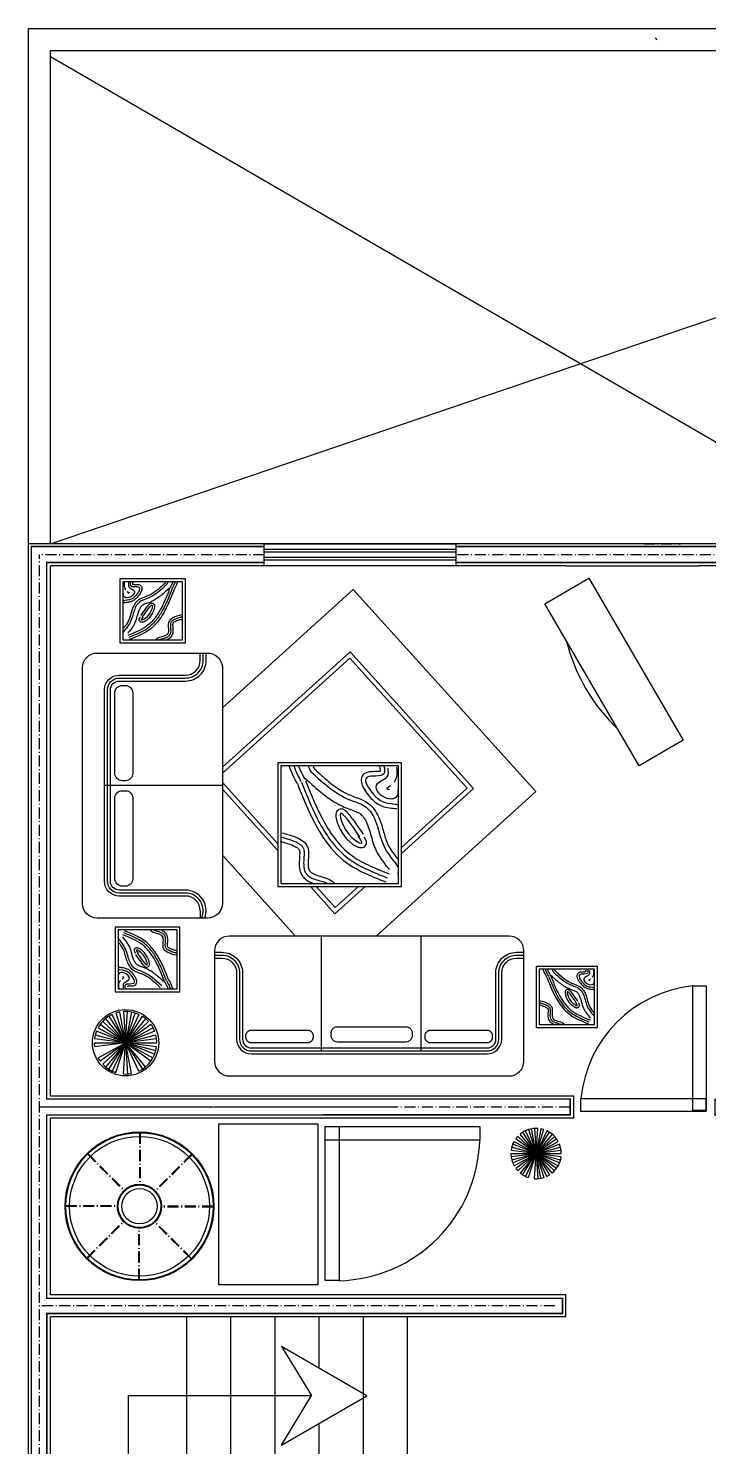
# Model space of a CAD drawing. Extents: x 542 to 1148, y 253 to 753.
# Drawn here: x 547.3 to 639.6, y 560.4 to 753 of the extents above; entities that cross this region are included whole.
import ezdxf

# ---------------------------------------------------------------- set-up
doc = ezdxf.new("R2010")
doc.units = 0
doc.header["$LTSCALE"] = 0.125
doc.linetypes.add('ACAD_ISO10W100', pattern=[18.5, 12, -3, 0.5, -3])
doc.layers.get('0').update_dxf_attribs({"linetype": 'CONTINUOUS'})

msp = doc.modelspace()

# ---------------------------------------------------------------- linework, layer by layer
at = {"linetype": 'Continuous'}
for p, q in [((547.28, 753), (750.28, 753)), ((547.28, 350), (547.28, 753)), ((632.65, 751.44), (632.43, 751.71)), ((550.28, 750), (747.28, 750)), ((550.28, 683), (550.28, 750)), ((550.28, 683), (747.28, 750)), ((664.43, 683), (550.28, 749.13)), ((670.28, 683), (547.28, 683)), ((605.3, 682.23), (579.3, 682.23)), ((620.28, 680), (550.28, 680)), ((550.28, 608), (550.28, 680)), ((605.3, 681.86), (579.3, 681.86)), ((605.3, 681.13), (579.3, 681.13)), ((605.3, 680.77), (579.3, 680.77)), ((620.28, 680), (638.28, 680)), ((641.28, 680), (638.28, 680)), ((573.62, 650.16), (557.62, 650.16)), ((570.62, 633.16), (570.62, 632.16)), ((587.05, 629.72), (587.05, 614.15)), ((600.55, 629.72), (600.55, 614.15)), ((611.56, 626.72), (611.56, 626.72)), ((563.19, 611.96), (557.78, 618.5)), ((563.19, 618.5), (557.78, 611.96)), ((558.21, 611.65), (562.76, 618.82)), ((558.21, 618.82), (562.76, 611.65)), ((562.29, 611.39), (558.67, 619.07)), ((562.29, 619.07), (558.67, 611.39)), ((559.17, 611.2), (561.79, 619.27)), ((559.17, 619.27), (560.48, 615.23)), ((561.28, 611.06), (559.69, 619.4)), ((560.22, 611), (560.75, 619.47)), ((560.22, 619.47), (560.75, 611)), ((561.28, 619.4), (560.48, 615.23)), ((564.43, 613.67), (556.54, 616.8)), ((556.76, 613.19), (564.2, 617.28)), ((556.76, 617.28), (564.2, 613.19)), ((563.92, 612.74), (557.05, 617.73)), ((563.92, 617.73), (557.05, 612.74)), ((557.39, 612.33), (563.58, 618.14)), ((557.39, 618.14), (560.48, 615.23)), ((564.43, 616.8), (560.48, 615.23)), ((556.24, 615.23), (564.73, 615.23)), ((564.69, 614.7), (556.27, 615.77)), ((564.69, 615.77), (556.27, 614.7)), ((556.37, 616.29), (564.59, 614.18)), ((560.48, 615.23), (564.59, 616.29)), ((613.94, 608), (550.28, 608)), ((621.35, 608), (613.94, 608)), ((587.28, 605), (550.28, 605)), ((550.28, 581), (550.28, 605)), ((620.28, 605), (587.28, 605)), ((617.28, 605), (613.94, 605)), ((621.35, 605), (620.28, 605)), ((587.28, 581), (550.28, 581)), ((620.28, 581), (587.28, 581)), ((620.28, 578), (620.28, 581.09)), ((550.28, 454.5), (550.28, 578)), ((620.28, 578), (550.28, 578)), ((568.78, 533), (568.78, 578)), ((574.78, 533), (574.78, 578)), ((580.78, 533), (580.78, 578)), ((586.78, 571.01), (586.78, 578)), ((592.78, 533), (592.78, 578)), ((598.78, 533), (598.78, 578)), ((581.64, 573.98), (585.73, 567.31)), ((560.9, 567.31), (585.73, 567.31)), ((560.9, 544.27), (560.9, 567.31)), ((581.64, 560.6), (585.73, 567.31)), ((586.78, 533), (586.78, 563.57))]:
    msp.add_line(p, q, dxfattribs=at)
at = {"linetype": 'ACAD_ISO10W100'}
for p, q in [((630.83, 683), (635.83, 683)), ((548.78, 453), (548.78, 681.5)), ((579.3, 681.5), (548.78, 681.5)), ((658.74, 681.5), (605.3, 681.5)), ((595.94, 606.5), (548.78, 606.5)), ((613.94, 606.5), (548.78, 606.5)), ((620.84, 606.5), (613.94, 606.5)), ((620.84, 606.5), (613.94, 606.5)), ((562.37, 603.02), (562.37, 596.02)), ((562.47, 603.02), (562.47, 596.02)), ((555.29, 600.1), (560.24, 595.15)), ((555.37, 600.17), (560.32, 595.22)), ((569.44, 600.1), (564.49, 595.15)), ((569.51, 600.03), (564.56, 595.08)), ((552.37, 593.12), (559.37, 593.12)), ((552.37, 593.02), (559.37, 593.02)), ((572.37, 593.02), (565.37, 593.02)), ((572.37, 592.92), (565.37, 592.92)), ((555.22, 586.02), (560.17, 590.97)), ((555.29, 585.95), (560.24, 590.9)), ((562.27, 583.02), (562.27, 590.02)), ((562.37, 583.02), (562.37, 590.02)), ((569.37, 585.88), (564.42, 590.83)), ((569.44, 585.95), (564.49, 590.9)), ((569.44, 585.95), (564.49, 590.9)), ((618.78, 579.5), (548.78, 579.5))]:
    msp.add_line(p, q, dxfattribs=at)
at = {"linetype": 'Continuous', "ltscale": 0.5}
for p, q in [((614.39, 597.29), (618.06, 603.07)), ((614.39, 603.07), (618.06, 597.29)), ((617.68, 597.08), (614.77, 603.27)), ((617.68, 603.27), (614.77, 597.08)), ((615.17, 596.93), (617.28, 603.43)), ((615.17, 603.43), (617.28, 596.93)), ((616.86, 596.82), (615.58, 603.54)), ((616.01, 596.77), (616.44, 603.59)), ((616.01, 603.59), (616.44, 596.77)), ((616.86, 603.54), (616.22, 600.18)), ((612.91, 599.33), (619.54, 601.03)), ((612.91, 601.03), (619.54, 599.33)), ((619.4, 598.92), (613.04, 601.44)), ((619.4, 601.44), (613.04, 598.92)), ((613.23, 598.53), (619.22, 601.83)), ((613.23, 601.83), (619.22, 598.53)), ((618.99, 598.17), (613.46, 602.19)), ((618.99, 602.19), (613.46, 598.17)), ((613.73, 597.84), (618.72, 602.52)), ((613.73, 602.52), (618.72, 597.84)), ((618.4, 597.54), (614.04, 602.81)), ((618.4, 602.81), (614.04, 597.54)), ((612.8, 600.18), (619.64, 600.18)), ((619.62, 599.75), (612.83, 600.61)), ((619.62, 600.61), (612.83, 599.75))]:
    msp.add_line(p, q, dxfattribs=at)
at = {"linetype": 'Continuous', "ltscale": 0.5, "const_width": 0.2}
for points in [[(564.28, 451.95), (547.68, 451.95), (547.68, 682.48), (547.68, 682.63), (579.3, 682.63)], [(605.3, 682.63), (669.67, 682.63), (669.83, 682.63), (669.83, 674.65)], [(587.28, 605.44), (620.84, 605.44), (620.84, 607.45), (620.84, 607.59), (549.77, 607.59), (549.77, 680.46), (579.3, 680.46)], [(605.3, 680.46), (641.77, 680.46), (641.77, 607.52), (640.51, 607.52), (640.51, 605.44), (667.76, 605.44), (667.76, 578.33), (669.72, 578.33), (669.72, 611.68), (667.83, 611.68), (667.83, 607.52), (643.8, 607.52), (643.8, 680.46), (667.76, 680.46), (667.76, 674.65)], [(587.28, 580.53), (549.77, 580.53), (549.77, 605.43), (587.28, 605.43)], [(564.28, 454.01), (549.8, 454.01), (549.8, 530.41), (616.26, 530.41), (616.26, 519.64), (618.34, 519.64), (618.34, 532.54), (549.79, 532.54), (549.79, 578.47), (619.8, 578.47), (619.8, 580.51), (587.28, 580.51)]]:
    msp.add_lwpolyline(points, dxfattribs=at)
at = {"linetype": 'Continuous'}
for points in [[(579.3, 680), (579.3, 683), (605.3, 683), (605.3, 680)], [(568.56, 678.29), (568.56, 669.49), (559.76, 669.49), (559.76, 678.29)], [(630.23, 652.85), (617.41, 674.86), (623.38, 678.34), (636.21, 656.33)], [(568.16, 677.89), (568.16, 669.89), (560.16, 669.89), (560.16, 677.89)], [(581.14, 653.26), (581.14, 636.46), (597.94, 636.46), (597.94, 653.26)], [(581.54, 652.86), (581.54, 636.86), (597.54, 636.86), (597.54, 652.86)], [(567.87, 622.15), (567.87, 630.95), (559.07, 630.95), (559.07, 622.15)], [(567.47, 622.55), (567.47, 630.55), (559.47, 630.55), (559.47, 622.55)], [(616.24, 625.61), (616.24, 617.31), (624.54, 617.31), (624.54, 625.61)], [(616.64, 625.21), (616.64, 617.71), (624.14, 617.71), (624.14, 625.21)], [(639.29, 622.96), (639.29, 606.01), (637.51, 606.01), (637.51, 622.96)], [(622.31, 607.68), (639.27, 607.68), (639.27, 605.9), (622.31, 605.9)], [(573.15, 582.35), (573.15, 604.24), (586.59, 604.24), (586.59, 582.35)], [(587.6, 582.92), (587.6, 603.88), (589.47, 603.88), (589.47, 582.92)], [(587.6, 603.88), (608.56, 603.88), (608.56, 602), (587.6, 602)]]:
    msp.add_lwpolyline(points, close=True, dxfattribs=at)
for points in [[(591.39, 676.8), (573.62, 660.74)], [(594.49, 629.72), (616.2, 649.34), (591.39, 676.8)], [(590.96, 668.33), (573.62, 652.65)], [(590.92, 667.48), (573.62, 651.85)], [(597.94, 641.73), (606.88, 649.81), (590.92, 667.48)], [(597.94, 640.92), (607.73, 649.77), (590.96, 668.33)], [(573.62, 650.57), (581.14, 642.26)], [(573.62, 649.68), (581.14, 641.36)], [(573.62, 640.73), (583.57, 629.72)], [(585.57, 636.46), (588.91, 632.76)], [(586.38, 636.46), (588.95, 633.61)], [(588.91, 632.76), (593, 636.46)], [(588.95, 633.61), (592.1, 636.46)], [(621.35, 605), (621.35, 608)], [(581.64, 560.6), (593.22, 567.29), (581.64, 573.98)]]:
    msp.add_lwpolyline(points, dxfattribs=at)
for points in [[(571.62, 632.16), (556.62, 632.16, -0.414214), (554.62, 634.16), (554.62, 666.16, -0.414214), (556.62, 668.16), (571.62, 668.16, -0.414214), (573.62, 666.16), (573.62, 634.16, -0.414214)], [(561.46, 662.76), (561.46, 651.81, -0.414214), (560.46, 650.81), (560.02, 650.81, -0.414214), (559.02, 651.81), (559.02, 662.76, -0.414214), (560.02, 663.76), (560.46, 663.76, -0.414214)], [(561.46, 648.46), (561.46, 637.5, -0.414214), (560.46, 636.5), (560.02, 636.5, -0.414214), (559.02, 637.5), (559.02, 648.46, -0.414214), (560.02, 649.46), (560.46, 649.46, -0.414214)], [(612.56, 629.72), (574.56, 629.72, 0.414214), (572.56, 627.72), (572.56, 612.72, 0.414214), (574.56, 610.72), (612.56, 610.72, 0.414214), (614.56, 612.72), (614.56, 627.72, 0.414214)], [(585.23, 615.22), (577.53, 615.22, -0.414214), (576.83, 615.93), (576.83, 616.24, -0.414214), (577.53, 616.94), (585.23, 616.94, -0.414214), (585.93, 616.24), (585.93, 615.93, -0.414214)], [(598.54, 615.33), (589.25, 615.33, -0.414214), (588.4, 616.18), (588.4, 616.55, -0.414214), (589.25, 617.4), (598.54, 617.4, -0.414214), (599.39, 616.55), (599.39, 616.18, -0.414214)], [(609.56, 615.22), (601.86, 615.22, -0.414214), (601.16, 615.93), (601.16, 616.24, -0.414214), (601.86, 616.94), (609.56, 616.94, -0.414214), (610.27, 616.24), (610.27, 615.93, -0.414214)]]:
    msp.add_lwpolyline(points, format="xyb", close=True, dxfattribs=at)
for points in [[(568.62, 635.16), (559.62, 635.16, -0.414214), (557.62, 637.16), (557.62, 663.16, -0.414214), (559.62, 665.16), (568.62, 665.16, 0.414214), (570.62, 667.16), (570.62, 668.16)], [(568.62, 635.56), (559.62, 635.56, -0.414214), (558.02, 637.16), (558.02, 663.16, -0.414214), (559.62, 664.76), (568.62, 664.76, 0.414214), (571.02, 667.16), (571.02, 668.16)], [(568.62, 635.96), (559.62, 635.96, -0.414214), (558.42, 637.16), (558.42, 663.16, -0.414214), (559.62, 664.36), (568.62, 664.36, 0.414214), (571.42, 667.16), (571.42, 668.16)], [(572.56, 627.52), (573.56, 627.52, -0.414214), (576.36, 624.72), (576.36, 615.72, 0.414214), (577.56, 614.52), (609.56, 614.52, 0.414214), (610.76, 615.72), (610.76, 624.72, -0.414214), (613.56, 627.52), (614.56, 627.52)], [(572.56, 627.12), (573.56, 627.12, -0.414214), (575.96, 624.72), (575.96, 615.72, 0.414214), (577.56, 614.12), (609.56, 614.12, 0.414214), (611.16, 615.72), (611.16, 624.72, -0.414214), (613.56, 627.12), (614.56, 627.12)], [(572.56, 626.72), (573.56, 626.72, -0.414214), (575.56, 624.72), (575.56, 615.72, 0.414214), (577.56, 613.72), (609.56, 613.72, 0.414214), (611.56, 615.72), (611.56, 624.72, -0.414214), (613.56, 626.72), (614.56, 626.72)]]:
    msp.add_lwpolyline(points, format="xyb", dxfattribs=at)
for centre, radius in [((560.48, 615.23), 4.5), ((562.37, 593.02), 10.1), ((562.37, 593.02), 10), ((562.37, 593.02), 9.5), ((562.37, 593.02), 3), ((562.37, 593.02), 2.9), ((562.37, 593.02), 2.4)]:
    msp.add_circle(centre, radius, dxfattribs=at)
at = {"linetype": 'Continuous', "ltscale": 0.5}
for centre, radius, start, end in [((644.47, 675.83), 24.87, 193.8691, 226.5743), ((616.22, 600.18), 3.42, 86.4, 129.6), ((616.22, 600.18), 3.42, 72, 79.2), ((616.22, 600.18), 3.42, 28.8, 64.8), ((616.22, 600.18), 3.42, 151.2, 172.8), ((616.22, 600.18), 3.42, 136.8, 144), ((616.22, 600.18), 3.42, 0, 21.6), ((616.22, 600.18), 3.42, 180, 208.8), ((616.22, 600.18), 3.42, 309.6, 352.8), ((616.22, 600.18), 3.42, 216, 223.2), ((616.22, 600.18), 3.42, 230.4, 252), ((616.22, 600.18), 3.42, 295.2, 302.4), ((616.22, 600.18), 3.42, 266.4, 288)]:
    msp.add_arc(centre, radius, start, end, dxfattribs=at)
at = {"linetype": 'Continuous'}
for centre, radius, start, end in [((568.62, 633.16), 2.8, 339.0752, 90), ((568.62, 633.16), 2.4, 335.3757, 90), ((568.62, 633.16), 2, 0, 90), ((639.28, 606), 17.05, 95.9503, 174.3591), ((560.48, 615.23), 4.25, 115.2, 151.2), ((560.48, 615.23), 4.25, 100.8, 108), ((560.48, 615.23), 4.25, 64.8, 93.6), ((560.48, 615.23), 4.25, 43.2, 57.6), ((560.48, 615.23), 4.25, 158.4, 172.8), ((560.48, 615.23), 4.25, 21.6, 36), ((560.48, 615.23), 4.25, 180, 187.2), ((560.48, 615.23), 4.25, 295.2, 352.8), ((560.48, 615.23), 4.25, 0, 14.4), ((560.48, 615.23), 4.25, 208.8, 216), ((560.48, 615.23), 4.25, 223.2, 252), ((560.48, 615.23), 4.25, 266.4, 280.8), ((588.98, 602.5), 19.59, 271.4532, 358.5468)]:
    msp.add_arc(centre, radius, start, end, dxfattribs=at)
for points, knots in [([(561.15, 677.88), (561.11, 677.67), (560.99, 677), (563.09, 677.53), (561.57, 675.37), (560.82, 675.35), (560.23, 675.26), (560.16, 675.24)], [0, 0, 0, 0, 0.54612, 1.701678, 3.401399, 4.561535, 4.751354, 4.751354, 4.751354, 4.751354]), ([(565.89, 677.69), (565.7, 677.52), (565.51, 677.34), (564.94, 676.84), (564.55, 676.52), (563.93, 676.13), (563.71, 676.01), (563.34, 675.85), (563.2, 675.8), (562.91, 675.69), (562.75, 675.63), (562.46, 675.5), (562.33, 675.43), (562.05, 675.22), (561.92, 675.07), (561.69, 674.77), (561.6, 674.6), (561.41, 674.2), (561.33, 673.97), (561.17, 673.43), (561.11, 673.15), (560.91, 672.59), (560.78, 672.32), (560.46, 671.88), (560.36, 671.75), (560.22, 671.58), (560.19, 671.54), (560.16, 671.5)], [0, 0, 0, 0, 0.76491, 0.76491, 2.29473, 2.29473, 3.098659, 3.098659, 3.562828, 3.562828, 4.026997, 4.026997, 4.419351, 4.419351, 4.913225, 4.913225, 5.407099, 5.407099, 6.074831, 6.074831, 7.084592, 7.084592, 8.094352, 8.094352, 8.449872, 8.449872, 8.55953, 8.55953, 8.55953, 8.55953]), ([(566.09, 677.47), (565.28, 676.73), (564.18, 675.7), (562.15, 675.19), (561.41, 673.49), (561.31, 672.32), (560.26, 671.18), (560.16, 670.93)], [0, 0, 0, 0, 3.250016, 4.459142, 5.970312, 8.140017, 8.942297, 8.942297, 8.942297, 8.942297]), ([(561.41, 677.52), (561.44, 677.51), (561.49, 677.5), (561.63, 677.49), (561.71, 677.49), (561.89, 677.49), (562, 677.49), (562.18, 677.47), (562.26, 677.46), (562.42, 677.4), (562.49, 677.35), (562.61, 677.23), (562.65, 677.15), (562.69, 677.01), (562.7, 676.93), (562.69, 676.8), (562.68, 676.74), (562.62, 676.52), (562.54, 676.38), (562.37, 676.09), (562.26, 675.95), (562, 675.64), (561.83, 675.48), (561.49, 675.24), (561.32, 675.16), (560.98, 675.06), (560.82, 675.04), (560.58, 675.01), (560.51, 675), (560.38, 674.98), (560.31, 674.97), (560.27, 674.96), (560.27, 674.96), (560.26, 674.96)], [0.786614, 0.786614, 0.786614, 0.786614, 0.998466, 0.998466, 1.210319, 1.210319, 1.449707, 1.449707, 1.639337, 1.639337, 1.786974, 1.786974, 1.934611, 1.934611, 2.082247, 2.082247, 2.229884, 2.229884, 2.586152, 2.586152, 2.942421, 2.942421, 3.419511, 3.419511, 3.896601, 3.896601, 4.373691, 4.373691, 4.547869, 4.547869, 4.712731, 4.712731, 4.751354, 4.751354, 4.751354, 4.751354]), ([(560.3, 677.8), (560.28, 677.7), (560.27, 677.58), (560.27, 677.32), (560.28, 677.2), (560.34, 677), (560.37, 676.92), (560.43, 676.82), (560.45, 676.79), (560.47, 676.76)], [0, 0, 0, 0, 0.2790269, 0.2790269, 0.4744966, 0.4744966, 0.5829652, 0.5829652, 0.6239952, 0.6239952, 0.6239952, 0.6239952]), ([(560.71, 676.52), (560.8, 676.45), (560.88, 676.4), (560.95, 676.36), (560.96, 676.36), (560.96, 676.36)], [0.7893448, 0.7893448, 0.7893448, 0.7893448, 0.979845, 0.979845, 0.9915819, 0.9915819, 0.9915819, 0.9915819]), ([(560.96, 676.36), (560.92, 676.32), (560.86, 676.29), (560.8, 676.27), (560.79, 676.27), (560.78, 676.26)], [2.3514599, 2.3514599, 2.3514599, 2.3514599, 2.6113454, 2.6113454, 2.6906236, 2.6906236, 2.6906236, 2.6906236]), ([(566.5, 677.03), (566.31, 676.86), (566.12, 676.68), (565.52, 676.15), (565.1, 675.81), (564.45, 675.39), (564.26, 675.28), (563.92, 675.12), (563.78, 675.05), (563.5, 674.94), (563.36, 674.9), (563.11, 674.81), (563, 674.76), (562.85, 674.68), (562.79, 674.65), (562.71, 674.59), (562.67, 674.55), (562.59, 674.47), (562.55, 674.42), (562.44, 674.27), (562.37, 674.14), (562.24, 673.84), (562.18, 673.66), (562.08, 673.32), (562.04, 673.15), (561.9, 672.67), (561.79, 672.34), (561.53, 671.84), (561.44, 671.69), (561.14, 671.27), (560.91, 671), (560.79, 670.83)], [0, 0, 0, 0, 0.762111, 0.762111, 2.286334, 2.286334, 2.882435, 2.882435, 3.286299, 3.286299, 3.690162, 3.690162, 4.116302, 4.116302, 4.412191, 4.412191, 4.678958, 4.678958, 4.945725, 4.945725, 5.47926, 5.47926, 6.08184, 6.08184, 6.684421, 6.684421, 7.635692, 7.635692, 8.028714, 8.028714, 8.70092, 8.70092, 8.70092, 8.70092]), ([(566.46, 676.89), (566.35, 676.59), (566.23, 676.29), (565.87, 675.4), (565.61, 674.82), (565.09, 673.83), (564.83, 673.41), (564.24, 672.62), (563.92, 672.27), (563.21, 671.69), (562.82, 671.45), (561.96, 671.02), (561.49, 670.83), (560.94, 670.61), (560.87, 670.58), (560.8, 670.55)], [0, 0, 0, 0, 0.975435, 0.975435, 2.926306, 2.926306, 4.4941, 4.4941, 6.061893, 6.061893, 7.596178, 7.596178, 9.130462, 9.130462, 9.355042, 9.355042, 9.355042, 9.355042]), ([(566.74, 676.78), (566.63, 676.48), (566.51, 676.18), (566.14, 675.28), (565.89, 674.7), (565.35, 673.68), (565.08, 673.23), (564.46, 672.41), (564.12, 672.04), (563.13, 671.23), (562.4, 670.88), (561.4, 670.47), (561.15, 670.37), (560.91, 670.28)], [0, 0, 0, 0, 0.974895, 0.974895, 2.924684, 2.924684, 4.506409, 4.506409, 6.088133, 6.088133, 8.585753, 8.585753, 9.355042, 9.355042, 9.355042, 9.355042]), ([(561.45, 677.83), (561.43, 677.73), (561.41, 677.64), (561.41, 677.55), (561.4, 677.53), (561.41, 677.52)], [0, 0, 0, 0, 0.2544649, 0.2544649, 0.3412333, 0.3412333, 0.3412333, 0.3412333]), ([(565.85, 677.66), (565.88, 677.72), (565.9, 677.77), (565.94, 677.84), (565.95, 677.87), (565.97, 677.89)], [0.3308598, 0.3308598, 0.3308598, 0.3308598, 0.5343106, 0.5343106, 0.6426825, 0.6426825, 0.6426825, 0.6426825]), ([(566.08, 677.45), (566.12, 677.54), (566.17, 677.62), (566.24, 677.77), (566.27, 677.83), (566.29, 677.89)], [0.2411688, 0.2411688, 0.2411688, 0.2411688, 0.5540925, 0.5540925, 0.8233359, 0.8233359, 0.8233359, 0.8233359]), ([(566.49, 676.96), (566.58, 677.13), (566.67, 677.29), (566.82, 677.6), (566.89, 677.75), (566.94, 677.89)], [0, 0, 0, 0, 0.564589, 0.564589, 1.127373, 1.127373, 1.127373, 1.127373]), ([(566.76, 676.82), (566.85, 676.98), (566.94, 677.14), (567.11, 677.5), (567.19, 677.7), (567.26, 677.89)], [0, 0, 0, 0, 0.559598, 0.559598, 1.24351, 1.24351, 1.24351, 1.24351]), ([(567.02, 676.67), (567.22, 677.03), (567.43, 677.43), (567.56, 677.85), (567.57, 677.89)], [0, 0, 0, 0, 1.21414, 1.33839, 1.33839, 1.33839, 1.33839]), ([(562.54, 673.24), (562.66, 673.41), (562.78, 673.59), (563.14, 674.09), (563.36, 674.4), (563.59, 674.66), (563.63, 674.71), (563.71, 674.79), (563.74, 674.82), (563.81, 674.87), (563.85, 674.89), (563.93, 674.93), (563.97, 674.94), (564.08, 674.95), (564.15, 674.95), (564.27, 674.89), (564.31, 674.84), (564.37, 674.77), (564.38, 674.73), (564.41, 674.63), (564.42, 674.58), (564.42, 674.48), (564.41, 674.44), (564.39, 674.28), (564.36, 674.16), (564.27, 673.89), (564.21, 673.75), (563.99, 673.31), (563.77, 672.99), (563.41, 672.67), (563.34, 672.62), (563.19, 672.52), (563.1, 672.46), (562.97, 672.4), (562.93, 672.38), (562.86, 672.36), (562.83, 672.35), (562.76, 672.33), (562.73, 672.33), (562.66, 672.33), (562.62, 672.33), (562.54, 672.35), (562.49, 672.38), (562.41, 672.45), (562.38, 672.49), (562.35, 672.58), (562.34, 672.62), (562.34, 672.69), (562.34, 672.72), (562.36, 672.79), (562.37, 672.83), (562.41, 672.9), (562.42, 672.94), (562.46, 673), (562.47, 673.02), (562.49, 673.05)], [0, 0, 0, 0, 0.42167, 0.42167, 1.265009, 1.265009, 1.471383, 1.471383, 1.639401, 1.639401, 1.772588, 1.772588, 1.87925, 1.87925, 1.985912, 1.985912, 2.072829, 2.072829, 2.159746, 2.159746, 2.322842, 2.322842, 2.485939, 2.485939, 2.845723, 2.845723, 3.205508, 3.205508, 3.958441, 3.958441, 4.120954, 4.120954, 4.308911, 4.308911, 4.397066, 4.397066, 4.464657, 4.464657, 4.517524, 4.517524, 4.559532, 4.559532, 4.59411, 4.59411, 4.628688, 4.628688, 4.663267, 4.663267, 4.697845, 4.697845, 4.779568, 4.779568, 4.86129, 4.86129, 4.922075, 4.922075, 4.922075, 4.922075]), ([(568.03, 673.34), (567.24, 673.12), (565.87, 672.73), (566.69, 670.34), (564.99, 670.41), (564.54, 669.96), (564.49, 669.89)], [0, 0, 0, 0, 2.036851, 3.542518, 5.229224, 5.474476, 5.474476, 5.474476, 5.474476]), ([(568.11, 673.05), (567.94, 673), (567.76, 672.95), (567.36, 672.82), (567.15, 672.74), (566.86, 672.57), (566.76, 672.49), (566.65, 672.35), (566.62, 672.29), (566.58, 672.16), (566.57, 672.08), (566.57, 671.9), (566.57, 671.8), (566.59, 671.53), (566.61, 671.35), (566.6, 671.04), (566.58, 670.91), (566.51, 670.7), (566.47, 670.62), (566.37, 670.49), (566.31, 670.44), (566.12, 670.29), (565.98, 670.23), (565.69, 670.13), (565.54, 670.1), (565.27, 670.02), (565.14, 669.98), (565.01, 669.92), (564.98, 669.91), (564.95, 669.89)], [0, 0, 0, 0, 0.458776, 0.458776, 1.113564, 1.113564, 1.639606, 1.639606, 2.001268, 2.001268, 2.303556, 2.303556, 2.605843, 2.605843, 3.06599, 3.06599, 3.398008, 3.398008, 3.582396, 3.582396, 3.766784, 3.766784, 4.161396, 4.161396, 4.556009, 4.556009, 4.948858, 4.948858, 5.05741, 5.05741, 5.05741, 5.05741]), ([(568.19, 672.76), (568.02, 672.71), (567.85, 672.66), (567.49, 672.55), (567.31, 672.48), (567.08, 672.36), (567, 672.3), (566.92, 672.22), (566.91, 672.19), (566.89, 672.14), (566.88, 672.12), (566.87, 672.05), (566.87, 672), (566.87, 671.82), (566.88, 671.66), (566.9, 671.32), (566.91, 671.14), (566.86, 670.82), (566.84, 670.72), (566.75, 670.51), (566.69, 670.4), (566.54, 670.23), (566.46, 670.16), (566.29, 670.05), (566.21, 670.01), (566.06, 669.94), (565.99, 669.92), (565.91, 669.89)], [0, 0, 0, 0, 0.458146, 0.458146, 1.042605, 1.042605, 1.514219, 1.514219, 1.906997, 1.906997, 2.137186, 2.137186, 2.367375, 2.367375, 2.803201, 2.803201, 3.239026, 3.239026, 3.43596, 3.43596, 3.623041, 3.623041, 3.810122, 3.810122, 3.997204, 3.997204, 4.173052, 4.173052, 4.173052, 4.173052]), ([(583.81, 650.42), (583.43, 651.14), (583, 651.94), (582.74, 652.78), (582.72, 652.86)], [0, 0, 0, 0, 1.21414, 1.33839, 1.33839, 1.33839, 1.33839]), ([(584.34, 650.7), (584.16, 651.04), (583.99, 651.36), (583.64, 652.08), (583.47, 652.47), (583.35, 652.86)], [0, 0, 0, 0, 0.559598, 0.559598, 1.24351, 1.24351, 1.24351, 1.24351]), ([(584.87, 650.99), (584.69, 651.32), (584.52, 651.65), (584.21, 652.27), (584.08, 652.57), (583.98, 652.86)], [0, 0, 0, 0, 0.564589, 0.564589, 1.127373, 1.127373, 1.127373, 1.127373]), ([(584.86, 651.14), (585.24, 650.79), (585.63, 650.44), (586.81, 649.38), (587.65, 648.69), (588.96, 647.86), (589.34, 647.64), (590.01, 647.31), (590.3, 647.18), (590.87, 646.96), (591.13, 646.87), (591.63, 646.68), (591.86, 646.59), (592.17, 646.44), (592.28, 646.37), (592.45, 646.24), (592.52, 646.18), (592.67, 646.02), (592.75, 645.92), (592.97, 645.6), (593.11, 645.34), (593.38, 644.74), (593.5, 644.4), (593.7, 643.72), (593.79, 643.37), (594.06, 642.41), (594.27, 641.75), (594.8, 640.75), (594.99, 640.45), (595.57, 639.62), (596.05, 639.08), (596.28, 638.74)], [0, 0, 0, 0, 0.762111, 0.762111, 2.286334, 2.286334, 2.882435, 2.882435, 3.286299, 3.286299, 3.690162, 3.690162, 4.116302, 4.116302, 4.412191, 4.412191, 4.678958, 4.678958, 4.945725, 4.945725, 5.47926, 5.47926, 6.08184, 6.08184, 6.684421, 6.684421, 7.635692, 7.635692, 8.028714, 8.028714, 8.70092, 8.70092, 8.70092, 8.70092]), ([(585.71, 651.97), (585.61, 652.14), (585.53, 652.31), (585.38, 652.6), (585.32, 652.73), (585.27, 652.86)], [0.2411688, 0.2411688, 0.2411688, 0.2411688, 0.5540925, 0.5540925, 0.8233359, 0.8233359, 0.8233359, 0.8233359]), ([(585.68, 652.02), (587.29, 650.53), (589.5, 648.48), (593.56, 647.44), (595.05, 644.05), (595.25, 641.7), (597.34, 639.43), (597.54, 638.94)], [0, 0, 0, 0, 3.250016, 4.459142, 5.970312, 8.140017, 8.942297, 8.942297, 8.942297, 8.942297]), ([(586.16, 652.4), (586.1, 652.5), (586.05, 652.61), (585.98, 652.76), (585.95, 652.81), (585.93, 652.86)], [0.3308598, 0.3308598, 0.3308598, 0.3308598, 0.5343106, 0.5343106, 0.6426825, 0.6426825, 0.6426825, 0.6426825]), ([(586.09, 652.46), (586.47, 652.11), (586.84, 651.76), (587.98, 650.75), (588.75, 650.12), (590, 649.33), (590.44, 649.09), (591.18, 648.77), (591.45, 648.67), (592.05, 648.45), (592.36, 648.34), (592.94, 648.07), (593.2, 647.93), (593.76, 647.51), (594.03, 647.22), (594.48, 646.6), (594.66, 646.27), (595.03, 645.48), (595.19, 645.02), (595.51, 643.94), (595.64, 643.37), (596.03, 642.26), (596.29, 641.7), (596.93, 640.82), (597.14, 640.57), (597.41, 640.23), (597.47, 640.15), (597.54, 640.07)], [0, 0, 0, 0, 0.76491, 0.76491, 2.29473, 2.29473, 3.098659, 3.098659, 3.562828, 3.562828, 4.026997, 4.026997, 4.419351, 4.419351, 4.913225, 4.913225, 5.407099, 5.407099, 6.074831, 6.074831, 7.084592, 7.084592, 8.094352, 8.094352, 8.449872, 8.449872, 8.55953, 8.55953, 8.55953, 8.55953]), ([(595.05, 652.11), (594.99, 652.09), (594.87, 652.07), (594.6, 652.05), (594.43, 652.05), (594.07, 652.05), (593.87, 652.04), (593.5, 652.01), (593.34, 651.98), (593.02, 651.86), (592.87, 651.77), (592.64, 651.53), (592.56, 651.38), (592.47, 651.08), (592.47, 650.94), (592.48, 650.67), (592.51, 650.54), (592.63, 650.12), (592.77, 649.83), (593.13, 649.25), (593.34, 648.97), (593.87, 648.35), (594.2, 648.03), (594.88, 647.54), (595.22, 647.39), (595.89, 647.19), (596.22, 647.15), (596.7, 647.09), (596.84, 647.07), (597.1, 647.04), (597.23, 647.02), (597.31, 646.99), (597.32, 646.99), (597.33, 646.99)], [0.786614, 0.786614, 0.786614, 0.786614, 0.998466, 0.998466, 1.210319, 1.210319, 1.449707, 1.449707, 1.639337, 1.639337, 1.786974, 1.786974, 1.934611, 1.934611, 2.082247, 2.082247, 2.229884, 2.229884, 2.586152, 2.586152, 2.942421, 2.942421, 3.419511, 3.419511, 3.896601, 3.896601, 4.373691, 4.373691, 4.547869, 4.547869, 4.712731, 4.712731, 4.751354, 4.751354, 4.751354, 4.751354]), ([(595.56, 652.84), (595.64, 652.41), (595.89, 651.08), (591.68, 652.13), (594.71, 647.8), (596.23, 647.77), (597.41, 647.6), (597.54, 647.55)], [0, 0, 0, 0, 0.54612, 1.701678, 3.401399, 4.561535, 4.751354, 4.751354, 4.751354, 4.751354]), ([(594.97, 652.73), (595, 652.53), (595.04, 652.35), (595.05, 652.18), (595.05, 652.14), (595.05, 652.11)], [0, 0, 0, 0, 0.2544649, 0.2544649, 0.3412333, 0.3412333, 0.3412333, 0.3412333]), ([(597.27, 652.68), (597.29, 652.47), (597.32, 652.23), (597.32, 651.72), (597.3, 651.48), (597.18, 651.07), (597.12, 650.91), (597, 650.7), (596.96, 650.65), (596.93, 650.59)], [0, 0, 0, 0, 0.2790269, 0.2790269, 0.4744966, 0.4744966, 0.5829652, 0.5829652, 0.6239952, 0.6239952, 0.6239952, 0.6239952]), ([(584.37, 650.64), (584.61, 650.03), (584.85, 649.43), (585.58, 647.64), (586.09, 646.46), (587.17, 644.43), (587.71, 643.54), (588.94, 641.9), (589.63, 641.15), (591.6, 639.54), (593.05, 638.84), (595.07, 638.01), (595.55, 637.82), (596.04, 637.62)], [0, 0, 0, 0, 0.974895, 0.974895, 2.924684, 2.924684, 4.506409, 4.506409, 6.088133, 6.088133, 8.585753, 8.585753, 9.355042, 9.355042, 9.355042, 9.355042]), ([(584.93, 650.86), (585.17, 650.25), (585.4, 649.65), (586.13, 647.87), (586.63, 646.72), (587.68, 644.74), (588.2, 643.88), (589.38, 642.31), (590.03, 641.6), (591.43, 640.44), (592.22, 639.97), (593.94, 639.11), (594.87, 638.73), (595.98, 638.29), (596.12, 638.24), (596.26, 638.18)], [0, 0, 0, 0, 0.975435, 0.975435, 2.926306, 2.926306, 4.4941, 4.4941, 6.061893, 6.061893, 7.596178, 7.596178, 9.130462, 9.130462, 9.355042, 9.355042, 9.355042, 9.355042]), ([(596.45, 650.11), (596.27, 649.98), (596.1, 649.88), (595.95, 649.8), (595.94, 649.79), (595.93, 649.79)], [0.7893448, 0.7893448, 0.7893448, 0.7893448, 0.979845, 0.979845, 0.9915819, 0.9915819, 0.9915819, 0.9915819]), ([(595.93, 649.79), (596.03, 649.72), (596.14, 649.66), (596.26, 649.61), (596.28, 649.61), (596.31, 649.6)], [2.3514599, 2.3514599, 2.3514599, 2.3514599, 2.6113454, 2.6113454, 2.6906236, 2.6906236, 2.6906236, 2.6906236]), ([(592.78, 643.55), (592.54, 643.9), (592.29, 644.25), (591.59, 645.26), (591.15, 645.87), (590.69, 646.4), (590.6, 646.49), (590.44, 646.65), (590.37, 646.71), (590.23, 646.81), (590.16, 646.86), (590.01, 646.93), (589.93, 646.96), (589.71, 646.98), (589.56, 646.96), (589.33, 646.84), (589.24, 646.76), (589.13, 646.6), (589.1, 646.53), (589.03, 646.34), (589.03, 646.24), (589.02, 646.04), (589.03, 645.95), (589.08, 645.62), (589.14, 645.38), (589.32, 644.86), (589.43, 644.58), (589.89, 643.69), (590.32, 643.05), (591.04, 642.42), (591.17, 642.32), (591.48, 642.1), (591.66, 642), (591.91, 641.88), (592, 641.84), (592.14, 641.79), (592.21, 641.77), (592.34, 641.74), (592.4, 641.73), (592.54, 641.73), (592.61, 641.73), (592.78, 641.78), (592.87, 641.82), (593.04, 641.97), (593.1, 642.06), (593.17, 642.24), (593.18, 642.32), (593.18, 642.45), (593.18, 642.5), (593.15, 642.66), (593.12, 642.74), (593.05, 642.88), (593.01, 642.95), (592.94, 643.07), (592.91, 643.12), (592.88, 643.17)], [0, 0, 0, 0, 0.42167, 0.42167, 1.265009, 1.265009, 1.471383, 1.471383, 1.639401, 1.639401, 1.772588, 1.772588, 1.87925, 1.87925, 1.985912, 1.985912, 2.072829, 2.072829, 2.159746, 2.159746, 2.322842, 2.322842, 2.485939, 2.485939, 2.845723, 2.845723, 3.205508, 3.205508, 3.958441, 3.958441, 4.120954, 4.120954, 4.308911, 4.308911, 4.397066, 4.397066, 4.464657, 4.464657, 4.517524, 4.517524, 4.559532, 4.559532, 4.59411, 4.59411, 4.628688, 4.628688, 4.663267, 4.663267, 4.697845, 4.697845, 4.779568, 4.779568, 4.86129, 4.86129, 4.922075, 4.922075, 4.922075, 4.922075]), ([(581.79, 643.74), (583.37, 643.3), (586.13, 642.54), (584.48, 637.76), (587.87, 637.9), (588.77, 636.98), (588.88, 636.86)], [0, 0, 0, 0, 2.036851, 3.542518, 5.229224, 5.474476, 5.474476, 5.474476, 5.474476]), ([(581.47, 642.59), (581.83, 642.49), (582.17, 642.39), (582.88, 642.17), (583.23, 642.03), (583.7, 641.79), (583.85, 641.68), (584.01, 641.51), (584.05, 641.45), (584.09, 641.36), (584.1, 641.32), (584.12, 641.17), (584.12, 641.07), (584.12, 640.71), (584.1, 640.4), (584.06, 639.72), (584.04, 639.34), (584.13, 638.72), (584.18, 638.51), (584.35, 638.1), (584.48, 637.88), (584.78, 637.54), (584.95, 637.4), (585.28, 637.18), (585.44, 637.1), (585.74, 636.96), (585.89, 636.91), (586.03, 636.86)], [0, 0, 0, 0, 0.458146, 0.458146, 1.042605, 1.042605, 1.514219, 1.514219, 1.906997, 1.906997, 2.137186, 2.137186, 2.367375, 2.367375, 2.803201, 2.803201, 3.239026, 3.239026, 3.43596, 3.43596, 3.623041, 3.623041, 3.810122, 3.810122, 3.997204, 3.997204, 4.173052, 4.173052, 4.173052, 4.173052]), ([(581.63, 643.16), (581.99, 643.07), (582.34, 642.97), (583.13, 642.72), (583.56, 642.55), (584.14, 642.22), (584.34, 642.06), (584.56, 641.77), (584.63, 641.65), (584.7, 641.39), (584.72, 641.24), (584.73, 640.88), (584.72, 640.68), (584.68, 640.13), (584.65, 639.78), (584.67, 639.16), (584.69, 638.89), (584.84, 638.47), (584.92, 638.32), (585.12, 638.05), (585.24, 637.94), (585.62, 637.65), (585.91, 637.53), (586.48, 637.34), (586.77, 637.26), (587.32, 637.11), (587.57, 637.03), (587.84, 636.91), (587.9, 636.88), (587.95, 636.86)], [0, 0, 0, 0, 0.458776, 0.458776, 1.113564, 1.113564, 1.639606, 1.639606, 2.001268, 2.001268, 2.303556, 2.303556, 2.605843, 2.605843, 3.06599, 3.06599, 3.398008, 3.398008, 3.582396, 3.582396, 3.766784, 3.766784, 4.161396, 4.161396, 4.556009, 4.556009, 4.948858, 4.948858, 5.05741, 5.05741, 5.05741, 5.05741]), ([(565.77, 623.55), (565.65, 623.85), (565.53, 624.15), (565.17, 625.04), (564.92, 625.62), (564.39, 626.61), (564.13, 627.03), (563.55, 627.82), (563.22, 628.18), (562.52, 628.75), (562.13, 628.99), (561.26, 629.42), (560.8, 629.61), (560.25, 629.83), (560.18, 629.86), (560.11, 629.89)], [0, 0, 0, 0, 0.975435, 0.975435, 2.926306, 2.926306, 4.4941, 4.4941, 6.061893, 6.061893, 7.596178, 7.596178, 9.130462, 9.130462, 9.355042, 9.355042, 9.355042, 9.355042]), ([(566.05, 623.66), (565.93, 623.96), (565.81, 624.26), (565.45, 625.16), (565.19, 625.75), (564.65, 626.76), (564.38, 627.21), (563.76, 628.03), (563.42, 628.4), (562.43, 629.21), (561.71, 629.56), (560.7, 629.97), (560.46, 630.07), (560.22, 630.17)], [0, 0, 0, 0, 0.974895, 0.974895, 2.924684, 2.924684, 4.506409, 4.506409, 6.088133, 6.088133, 8.585753, 8.585753, 9.355042, 9.355042, 9.355042, 9.355042]), ([(567.34, 627.11), (566.55, 627.33), (565.17, 627.71), (566, 630.1), (564.3, 630.03), (563.85, 630.49), (563.8, 630.55)], [0, 0, 0, 0, 2.036851, 3.542518, 5.229224, 5.474476, 5.474476, 5.474476, 5.474476]), ([(567.42, 627.39), (567.24, 627.44), (567.07, 627.49), (566.67, 627.62), (566.46, 627.7), (566.16, 627.87), (566.06, 627.95), (565.95, 628.09), (565.92, 628.15), (565.89, 628.28), (565.88, 628.36), (565.87, 628.54), (565.88, 628.64), (565.89, 628.91), (565.91, 629.09), (565.9, 629.4), (565.89, 629.53), (565.81, 629.74), (565.78, 629.82), (565.68, 629.95), (565.62, 630.01), (565.42, 630.15), (565.28, 630.21), (564.99, 630.31), (564.85, 630.35), (564.58, 630.42), (564.45, 630.46), (564.31, 630.52), (564.29, 630.53), (564.26, 630.55)], [0, 0, 0, 0, 0.458776, 0.458776, 1.113564, 1.113564, 1.639606, 1.639606, 2.001268, 2.001268, 2.303556, 2.303556, 2.605843, 2.605843, 3.06599, 3.06599, 3.398008, 3.398008, 3.582396, 3.582396, 3.766784, 3.766784, 4.161396, 4.161396, 4.556009, 4.556009, 4.948858, 4.948858, 5.05741, 5.05741, 5.05741, 5.05741]), ([(567.5, 627.68), (567.32, 627.73), (567.15, 627.78), (566.79, 627.89), (566.62, 627.96), (566.38, 628.08), (566.31, 628.14), (566.23, 628.22), (566.21, 628.25), (566.19, 628.3), (566.19, 628.32), (566.18, 628.39), (566.17, 628.44), (566.17, 628.62), (566.19, 628.78), (566.21, 629.12), (566.22, 629.31), (566.17, 629.62), (566.14, 629.72), (566.06, 629.93), (565.99, 630.04), (565.84, 630.21), (565.76, 630.28), (565.6, 630.39), (565.52, 630.43), (565.36, 630.5), (565.29, 630.52), (565.22, 630.55)], [0, 0, 0, 0, 0.458146, 0.458146, 1.042605, 1.042605, 1.514219, 1.514219, 1.906997, 1.906997, 2.137186, 2.137186, 2.367375, 2.367375, 2.803201, 2.803201, 3.239026, 3.239026, 3.43596, 3.43596, 3.623041, 3.623041, 3.810122, 3.810122, 3.997204, 3.997204, 4.173052, 4.173052, 4.173052, 4.173052]), ([(565.39, 622.97), (564.59, 623.71), (563.48, 624.74), (561.46, 625.26), (560.71, 626.95), (560.61, 628.13), (559.57, 629.26), (559.47, 629.51)], [0, 0, 0, 0, 3.250016, 4.459142, 5.970312, 8.140017, 8.942297, 8.942297, 8.942297, 8.942297]), ([(565.19, 622.75), (565, 622.92), (564.81, 623.1), (564.24, 623.6), (563.86, 623.92), (563.24, 624.31), (563.01, 624.43), (562.65, 624.59), (562.51, 624.64), (562.21, 624.75), (562.05, 624.81), (561.77, 624.94), (561.64, 625.01), (561.35, 625.22), (561.22, 625.37), (561, 625.68), (560.9, 625.84), (560.72, 626.24), (560.64, 626.47), (560.48, 627.01), (560.41, 627.29), (560.22, 627.85), (560.09, 628.12), (559.77, 628.56), (559.67, 628.69), (559.53, 628.86), (559.5, 628.9), (559.47, 628.94)], [0, 0, 0, 0, 0.76491, 0.76491, 2.29473, 2.29473, 3.098659, 3.098659, 3.562828, 3.562828, 4.026997, 4.026997, 4.419351, 4.419351, 4.913225, 4.913225, 5.407099, 5.407099, 6.074831, 6.074831, 7.084592, 7.084592, 8.094352, 8.094352, 8.449872, 8.449872, 8.55953, 8.55953, 8.55953, 8.55953]), ([(565.8, 623.41), (565.61, 623.58), (565.42, 623.76), (564.83, 624.29), (564.41, 624.63), (563.76, 625.05), (563.56, 625.16), (563.23, 625.32), (563.09, 625.39), (562.8, 625.5), (562.67, 625.54), (562.42, 625.63), (562.31, 625.68), (562.15, 625.76), (562.1, 625.79), (562.01, 625.85), (561.98, 625.89), (561.9, 625.97), (561.86, 626.02), (561.75, 626.18), (561.68, 626.31), (561.55, 626.61), (561.49, 626.78), (561.38, 627.12), (561.34, 627.29), (561.2, 627.77), (561.1, 628.1), (560.83, 628.6), (560.74, 628.75), (560.45, 629.17), (560.21, 629.44), (560.1, 629.61)], [0, 0, 0, 0, 0.762111, 0.762111, 2.286334, 2.286334, 2.882435, 2.882435, 3.286299, 3.286299, 3.690162, 3.690162, 4.116302, 4.116302, 4.412191, 4.412191, 4.678958, 4.678958, 4.945725, 4.945725, 5.47926, 5.47926, 6.08184, 6.08184, 6.684421, 6.684421, 7.635692, 7.635692, 8.028714, 8.028714, 8.70092, 8.70092, 8.70092, 8.70092]), ([(561.85, 627.2), (561.97, 627.03), (562.09, 626.85), (562.44, 626.35), (562.66, 626.04), (562.89, 625.78), (562.94, 625.73), (563.01, 625.65), (563.05, 625.62), (563.12, 625.57), (563.15, 625.55), (563.23, 625.51), (563.27, 625.5), (563.38, 625.49), (563.45, 625.5), (563.57, 625.56), (563.62, 625.6), (563.67, 625.67), (563.69, 625.71), (563.72, 625.81), (563.72, 625.86), (563.72, 625.96), (563.72, 626), (563.7, 626.16), (563.67, 626.29), (563.58, 626.55), (563.52, 626.69), (563.29, 627.13), (563.07, 627.45), (562.72, 627.77), (562.65, 627.82), (562.49, 627.92), (562.41, 627.98), (562.28, 628.04), (562.24, 628.06), (562.16, 628.08), (562.13, 628.09), (562.07, 628.11), (562.04, 628.11), (561.97, 628.11), (561.93, 628.11), (561.85, 628.09), (561.8, 628.06), (561.72, 627.99), (561.69, 627.95), (561.65, 627.86), (561.65, 627.82), (561.64, 627.75), (561.65, 627.72), (561.66, 627.65), (561.68, 627.61), (561.71, 627.54), (561.73, 627.5), (561.76, 627.44), (561.78, 627.42), (561.79, 627.39)], [0, 0, 0, 0, 0.42167, 0.42167, 1.265009, 1.265009, 1.471383, 1.471383, 1.639401, 1.639401, 1.772588, 1.772588, 1.87925, 1.87925, 1.985912, 1.985912, 2.072829, 2.072829, 2.159746, 2.159746, 2.322842, 2.322842, 2.485939, 2.485939, 2.845723, 2.845723, 3.205508, 3.205508, 3.958441, 3.958441, 4.120954, 4.120954, 4.308911, 4.308911, 4.397066, 4.397066, 4.464657, 4.464657, 4.517524, 4.517524, 4.559532, 4.559532, 4.59411, 4.59411, 4.628688, 4.628688, 4.663267, 4.663267, 4.697845, 4.697845, 4.779568, 4.779568, 4.86129, 4.86129, 4.922075, 4.922075, 4.922075, 4.922075]), ([(560.46, 622.56), (560.42, 622.77), (560.29, 623.44), (562.39, 622.91), (560.88, 625.07), (560.12, 625.09), (559.53, 625.18), (559.47, 625.2)], [0, 0, 0, 0, 0.54612, 1.701678, 3.401399, 4.561535, 4.751354, 4.751354, 4.751354, 4.751354]), ([(560.71, 622.92), (560.74, 622.93), (560.8, 622.94), (560.94, 622.95), (561.02, 622.95), (561.2, 622.95), (561.3, 622.95), (561.48, 622.97), (561.57, 622.99), (561.72, 623.05), (561.8, 623.09), (561.91, 623.21), (561.95, 623.29), (562, 623.43), (562, 623.51), (561.99, 623.64), (561.98, 623.71), (561.92, 623.92), (561.85, 624.06), (561.67, 624.35), (561.57, 624.49), (561.3, 624.8), (561.13, 624.96), (560.8, 625.2), (560.63, 625.28), (560.29, 625.38), (560.12, 625.4), (559.88, 625.43), (559.82, 625.44), (559.68, 625.46), (559.62, 625.47), (559.58, 625.48), (559.57, 625.48), (559.57, 625.48)], [0.786614, 0.786614, 0.786614, 0.786614, 0.998466, 0.998466, 1.210319, 1.210319, 1.449707, 1.449707, 1.639337, 1.639337, 1.786974, 1.786974, 1.934611, 1.934611, 2.082247, 2.082247, 2.229884, 2.229884, 2.586152, 2.586152, 2.942421, 2.942421, 3.419511, 3.419511, 3.896601, 3.896601, 4.373691, 4.373691, 4.547869, 4.547869, 4.712731, 4.712731, 4.751354, 4.751354, 4.751354, 4.751354]), ([(560.27, 624.08), (560.22, 624.12), (560.17, 624.15), (560.11, 624.17), (560.09, 624.17), (560.08, 624.18)], [2.3514599, 2.3514599, 2.3514599, 2.3514599, 2.6113454, 2.6113454, 2.6906236, 2.6906236, 2.6906236, 2.6906236]), ([(617.71, 624.07), (617.53, 624.41), (617.33, 624.78), (617.21, 625.17), (617.2, 625.21)], [0, 0, 0, 0, 1.21414, 1.33839, 1.33839, 1.33839, 1.33839]), ([(617.96, 624.2), (617.87, 624.36), (617.79, 624.51), (617.63, 624.85), (617.55, 625.03), (617.49, 625.21)], [0, 0, 0, 0, 0.559598, 0.559598, 1.24351, 1.24351, 1.24351, 1.24351]), ([(618.2, 624.33), (618.12, 624.49), (618.04, 624.64), (617.9, 624.93), (617.83, 625.07), (617.79, 625.21)], [0, 0, 0, 0, 0.564589, 0.564589, 1.127373, 1.127373, 1.127373, 1.127373]), ([(617.97, 624.17), (618.08, 623.89), (618.19, 623.6), (618.53, 622.76), (618.77, 622.21), (619.28, 621.26), (619.53, 620.84), (620.11, 620.07), (620.43, 619.72), (621.36, 618.97), (622.04, 618.64), (622.98, 618.25), (623.21, 618.16), (623.44, 618.07)], [0, 0, 0, 0, 0.974895, 0.974895, 2.924684, 2.924684, 4.506409, 4.506409, 6.088133, 6.088133, 8.585753, 8.585753, 9.355042, 9.355042, 9.355042, 9.355042]), ([(618.2, 624.41), (618.38, 624.24), (618.56, 624.08), (619.11, 623.58), (619.51, 623.26), (620.12, 622.87), (620.3, 622.76), (620.62, 622.61), (620.75, 622.55), (621.01, 622.45), (621.14, 622.4), (621.37, 622.32), (621.48, 622.28), (621.62, 622.2), (621.68, 622.17), (621.76, 622.11), (621.79, 622.08), (621.86, 622), (621.9, 621.96), (622, 621.81), (622.07, 621.69), (622.19, 621.41), (622.25, 621.25), (622.34, 620.93), (622.38, 620.76), (622.51, 620.31), (622.61, 620.01), (622.86, 619.54), (622.95, 619.4), (623.22, 619.01), (623.44, 618.75), (623.55, 618.59)], [0, 0, 0, 0, 0.762111, 0.762111, 2.286334, 2.286334, 2.882435, 2.882435, 3.286299, 3.286299, 3.690162, 3.690162, 4.116302, 4.116302, 4.412191, 4.412191, 4.678958, 4.678958, 4.945725, 4.945725, 5.47926, 5.47926, 6.08184, 6.08184, 6.684421, 6.684421, 7.635692, 7.635692, 8.028714, 8.028714, 8.70092, 8.70092, 8.70092, 8.70092]), ([(618.23, 624.27), (618.34, 623.99), (618.45, 623.71), (618.79, 622.87), (619.03, 622.33), (619.52, 621.4), (619.77, 621), (620.32, 620.27), (620.62, 619.94), (621.28, 619.39), (621.65, 619.17), (622.46, 618.77), (622.89, 618.59), (623.41, 618.38), (623.48, 618.36), (623.54, 618.33)], [0, 0, 0, 0, 0.975435, 0.975435, 2.926306, 2.926306, 4.4941, 4.4941, 6.061893, 6.061893, 7.596178, 7.596178, 9.130462, 9.130462, 9.355042, 9.355042, 9.355042, 9.355042]), ([(618.6, 624.8), (618.55, 624.88), (618.51, 624.95), (618.44, 625.09), (618.42, 625.15), (618.39, 625.21)], [0.2411688, 0.2411688, 0.2411688, 0.2411688, 0.5540925, 0.5540925, 0.8233359, 0.8233359, 0.8233359, 0.8233359]), ([(618.58, 624.82), (619.34, 624.12), (620.38, 623.16), (622.28, 622.67), (622.97, 621.08), (623.07, 619.98), (624.05, 618.92), (624.14, 618.69)], [0, 0, 0, 0, 3.250016, 4.459142, 5.970312, 8.140017, 8.942297, 8.942297, 8.942297, 8.942297]), ([(618.81, 624.99), (618.78, 625.04), (618.76, 625.09), (618.72, 625.16), (618.71, 625.19), (618.7, 625.21)], [0.3308598, 0.3308598, 0.3308598, 0.3308598, 0.5343106, 0.5343106, 0.6426825, 0.6426825, 0.6426825, 0.6426825]), ([(618.77, 625.03), (618.95, 624.86), (619.13, 624.7), (619.66, 624.22), (620.02, 623.93), (620.61, 623.56), (620.82, 623.44), (621.16, 623.29), (621.29, 623.25), (621.57, 623.15), (621.72, 623.09), (621.98, 622.97), (622.11, 622.9), (622.37, 622.7), (622.5, 622.57), (622.71, 622.28), (622.79, 622.12), (622.97, 621.75), (623.04, 621.54), (623.19, 621.03), (623.25, 620.77), (623.44, 620.24), (623.56, 619.98), (623.86, 619.57), (623.95, 619.45), (624.08, 619.29), (624.11, 619.26), (624.14, 619.22)], [0, 0, 0, 0, 0.76491, 0.76491, 2.29473, 2.29473, 3.098659, 3.098659, 3.562828, 3.562828, 4.026997, 4.026997, 4.419351, 4.419351, 4.913225, 4.913225, 5.407099, 5.407099, 6.074831, 6.074831, 7.084592, 7.084592, 8.094352, 8.094352, 8.449872, 8.449872, 8.55953, 8.55953, 8.55953, 8.55953]), ([(622.98, 624.86), (622.95, 624.85), (622.89, 624.84), (622.76, 624.83), (622.69, 624.83), (622.52, 624.83), (622.42, 624.83), (622.25, 624.81), (622.17, 624.8), (622.03, 624.74), (621.96, 624.7), (621.85, 624.59), (621.81, 624.52), (621.77, 624.38), (621.76, 624.31), (621.77, 624.19), (621.78, 624.13), (621.84, 623.93), (621.91, 623.79), (622.07, 623.52), (622.17, 623.39), (622.42, 623.1), (622.58, 622.95), (622.89, 622.72), (623.05, 622.65), (623.37, 622.55), (623.53, 622.53), (623.75, 622.51), (623.81, 622.5), (623.94, 622.48), (624, 622.47), (624.04, 622.46), (624.04, 622.46), (624.05, 622.46)], [0.786614, 0.786614, 0.786614, 0.786614, 0.998466, 0.998466, 1.210319, 1.210319, 1.449707, 1.449707, 1.639337, 1.639337, 1.786974, 1.786974, 1.934611, 1.934611, 2.082247, 2.082247, 2.229884, 2.229884, 2.586152, 2.586152, 2.942421, 2.942421, 3.419511, 3.419511, 3.896601, 3.896601, 4.373691, 4.373691, 4.547869, 4.547869, 4.712731, 4.712731, 4.751354, 4.751354, 4.751354, 4.751354]), ([(623.21, 625.2), (623.25, 625), (623.37, 624.38), (621.4, 624.87), (622.82, 622.84), (623.53, 622.82), (624.08, 622.75), (624.14, 622.72)], [0, 0, 0, 0, 0.54612, 1.701678, 3.401399, 4.561535, 4.751354, 4.751354, 4.751354, 4.751354]), ([(622.94, 625.15), (622.95, 625.06), (622.97, 624.97), (622.98, 624.89), (622.98, 624.87), (622.98, 624.86)], [0, 0, 0, 0, 0.2544649, 0.2544649, 0.3412333, 0.3412333, 0.3412333, 0.3412333]), ([(624.01, 625.13), (624.03, 625.03), (624.04, 624.91), (624.04, 624.68), (624.03, 624.56), (623.98, 624.37), (623.95, 624.3), (623.89, 624.2), (623.87, 624.17), (623.85, 624.15)], [0, 0, 0, 0, 0.2790269, 0.2790269, 0.4744966, 0.4744966, 0.5829652, 0.5829652, 0.6239952, 0.6239952, 0.6239952, 0.6239952]), ([(559.6, 622.64), (559.59, 622.74), (559.57, 622.86), (559.57, 623.12), (559.58, 623.24), (559.64, 623.44), (559.67, 623.52), (559.73, 623.62), (559.75, 623.65), (559.77, 623.68)], [0, 0, 0, 0, 0.2790269, 0.2790269, 0.4744966, 0.4744966, 0.5829652, 0.5829652, 0.6239952, 0.6239952, 0.6239952, 0.6239952]), ([(560.01, 623.92), (560.1, 623.99), (560.18, 624.04), (560.26, 624.08), (560.26, 624.08), (560.27, 624.08)], [0.7893448, 0.7893448, 0.7893448, 0.7893448, 0.979845, 0.979845, 0.9915819, 0.9915819, 0.9915819, 0.9915819]), ([(565.8, 623.48), (565.89, 623.32), (565.98, 623.15), (566.13, 622.84), (566.19, 622.69), (566.25, 622.55)], [0, 0, 0, 0, 0.564589, 0.564589, 1.127373, 1.127373, 1.127373, 1.127373]), ([(566.06, 623.63), (566.15, 623.46), (566.24, 623.3), (566.42, 622.94), (566.5, 622.74), (566.56, 622.55)], [0, 0, 0, 0, 0.559598, 0.559598, 1.24351, 1.24351, 1.24351, 1.24351]), ([(566.33, 623.77), (566.52, 623.41), (566.74, 623.01), (566.86, 622.59), (566.87, 622.55)], [0, 0, 0, 0, 1.21414, 1.33839, 1.33839, 1.33839, 1.33839]), ([(621.91, 620.85), (621.8, 621.01), (621.68, 621.18), (621.35, 621.65), (621.15, 621.93), (620.93, 622.18), (620.89, 622.23), (620.81, 622.3), (620.78, 622.33), (620.72, 622.38), (620.69, 622.4), (620.61, 622.43), (620.57, 622.45), (620.47, 622.46), (620.4, 622.45), (620.29, 622.39), (620.25, 622.35), (620.2, 622.28), (620.18, 622.25), (620.16, 622.16), (620.15, 622.11), (620.15, 622.02), (620.16, 621.97), (620.18, 621.82), (620.2, 621.71), (620.29, 621.46), (620.34, 621.33), (620.56, 620.91), (620.76, 620.61), (621.1, 620.32), (621.16, 620.27), (621.3, 620.17), (621.39, 620.12), (621.51, 620.06), (621.54, 620.05), (621.61, 620.02), (621.64, 620.01), (621.7, 620), (621.73, 619.99), (621.8, 619.99), (621.83, 620), (621.91, 620.02), (621.96, 620.04), (622.03, 620.11), (622.06, 620.15), (622.09, 620.23), (622.1, 620.27), (622.1, 620.33), (622.1, 620.36), (622.08, 620.43), (622.07, 620.47), (622.04, 620.54), (622.02, 620.57), (621.99, 620.62), (621.97, 620.64), (621.96, 620.67)], [0, 0, 0, 0, 0.42167, 0.42167, 1.265009, 1.265009, 1.471383, 1.471383, 1.639401, 1.639401, 1.772588, 1.772588, 1.87925, 1.87925, 1.985912, 1.985912, 2.072829, 2.072829, 2.159746, 2.159746, 2.322842, 2.322842, 2.485939, 2.485939, 2.845723, 2.845723, 3.205508, 3.205508, 3.958441, 3.958441, 4.120954, 4.120954, 4.308911, 4.308911, 4.397066, 4.397066, 4.464657, 4.464657, 4.517524, 4.517524, 4.559532, 4.559532, 4.59411, 4.59411, 4.628688, 4.628688, 4.663267, 4.663267, 4.697845, 4.697845, 4.779568, 4.779568, 4.86129, 4.86129, 4.922075, 4.922075, 4.922075, 4.922075]), ([(623.63, 623.93), (623.55, 623.86), (623.47, 623.82), (623.4, 623.78), (623.39, 623.77), (623.39, 623.77)], [0.7893448, 0.7893448, 0.7893448, 0.7893448, 0.979845, 0.979845, 0.9915819, 0.9915819, 0.9915819, 0.9915819]), ([(623.39, 623.77), (623.43, 623.74), (623.49, 623.71), (623.54, 623.69), (623.55, 623.69), (623.56, 623.68)], [2.3514599, 2.3514599, 2.3514599, 2.3514599, 2.6113454, 2.6113454, 2.6906236, 2.6906236, 2.6906236, 2.6906236]), ([(616.61, 620.4), (616.78, 620.35), (616.94, 620.31), (617.27, 620.2), (617.44, 620.14), (617.66, 620.02), (617.73, 619.97), (617.8, 619.89), (617.82, 619.87), (617.84, 619.82), (617.84, 619.8), (617.85, 619.73), (617.85, 619.69), (617.85, 619.52), (617.84, 619.37), (617.82, 619.05), (617.81, 618.88), (617.86, 618.58), (617.88, 618.49), (617.96, 618.29), (618.02, 618.19), (618.16, 618.03), (618.24, 617.97), (618.39, 617.86), (618.47, 617.82), (618.61, 617.76), (618.68, 617.73), (618.75, 617.71)], [0, 0, 0, 0, 0.458146, 0.458146, 1.042605, 1.042605, 1.514219, 1.514219, 1.906997, 1.906997, 2.137186, 2.137186, 2.367375, 2.367375, 2.803201, 2.803201, 3.239026, 3.239026, 3.43596, 3.43596, 3.623041, 3.623041, 3.810122, 3.810122, 3.997204, 3.997204, 4.173052, 4.173052, 4.173052, 4.173052]), ([(616.69, 620.67), (616.85, 620.62), (617.02, 620.58), (617.39, 620.46), (617.59, 620.38), (617.86, 620.22), (617.96, 620.15), (618.06, 620.01), (618.09, 619.96), (618.12, 619.84), (618.13, 619.77), (618.14, 619.6), (618.13, 619.5), (618.12, 619.25), (618.1, 619.08), (618.11, 618.79), (618.12, 618.66), (618.19, 618.47), (618.23, 618.4), (618.32, 618.27), (618.38, 618.22), (618.56, 618.08), (618.69, 618.03), (618.96, 617.94), (619.1, 617.9), (619.35, 617.83), (619.47, 617.79), (619.6, 617.74), (619.62, 617.72), (619.65, 617.71)], [0, 0, 0, 0, 0.458776, 0.458776, 1.113564, 1.113564, 1.639606, 1.639606, 2.001268, 2.001268, 2.303556, 2.303556, 2.605843, 2.605843, 3.06599, 3.06599, 3.398008, 3.398008, 3.582396, 3.582396, 3.766784, 3.766784, 4.161396, 4.161396, 4.556009, 4.556009, 4.948858, 4.948858, 5.05741, 5.05741, 5.05741, 5.05741]), ([(616.76, 620.94), (617.5, 620.73), (618.79, 620.37), (618.02, 618.13), (619.61, 618.2), (620.03, 617.77), (620.08, 617.71)], [0, 0, 0, 0, 2.036851, 3.542518, 5.229224, 5.474476, 5.474476, 5.474476, 5.474476])]:
    msp.add_open_spline(points, degree=3, knots=knots, dxfattribs=at)
for points in [[(560.89, 677.73), (560.94, 677.13), (561.68, 676.57), (560.94, 675.69), (560.25, 675.85), (560.18, 676.24)], [(567.02, 676.67), (565.46, 673.3), (563.89, 671.47), (561.02, 670)], [(562.79, 673.07), (564.09, 674.64), (563.02, 672.77), (562.65, 672.63), (562.89, 673.1)], [(596.07, 652.53), (595.97, 651.33), (594.5, 650.2), (595.97, 648.45), (597.36, 648.77), (597.5, 649.54)], [(583.81, 650.42), (586.95, 643.68), (590.08, 640), (595.82, 637.07)], [(592.28, 643.21), (589.68, 646.35), (591.82, 642.61), (592.55, 642.34), (592.08, 643.28)], [(566.33, 623.77), (564.76, 627.14), (563.19, 628.98), (560.33, 630.44)], [(562.09, 627.37), (563.39, 625.8), (562.33, 627.67), (561.96, 627.81), (562.19, 627.34)], [(560.2, 622.71), (560.25, 623.31), (560.99, 623.88), (560.25, 624.75), (559.55, 624.59), (559.48, 624.21)], [(623.46, 625.06), (623.41, 624.49), (622.72, 623.97), (623.41, 623.14), (624.06, 623.3), (624.13, 623.66)], [(617.71, 624.07), (619.18, 620.91), (620.65, 619.19), (623.34, 617.81)], [(621.68, 620.69), (620.46, 622.16), (621.46, 620.41), (621.8, 620.28), (621.59, 620.72)]]:
    msp.add_spline(points, degree=3, dxfattribs=at)
for points in [[(597.54, 638.37), (597.5, 638.31), (597.44, 638.25), (597.35, 638.2)], [(559.47, 629.79), (559.49, 629.82), (559.52, 629.85), (559.56, 629.88)], [(624.14, 618.42), (624.12, 618.39), (624.09, 618.36), (624.06, 618.34)]]:
    msp.add_open_spline(points, degree=3, dxfattribs=at)

doc.saveas('drawing.dxf')
